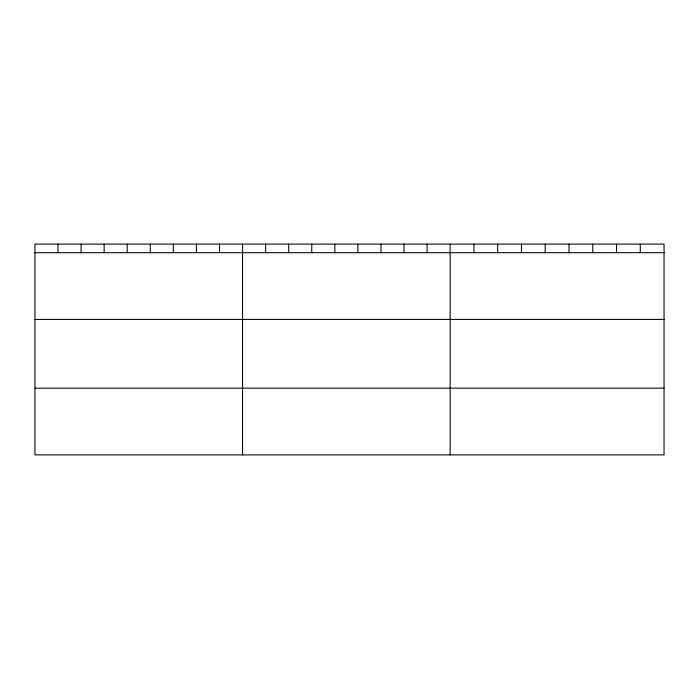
<?xml version="1.0" encoding="UTF-8"?>
<svg xmlns="http://www.w3.org/2000/svg" width="699" height="699" viewBox="0 0 699 699"><rect width="100%" height="100%" fill="white"/><g stroke="black" fill="none" stroke-linecap="round" stroke-linejoin="round"><path stroke-width="1.05" d="M664.05 319.417L664.05 244.108L34.95 244.108L34.95 454.892L664.05 454.892L664.05 319.417L34.95 319.417M34.95 252.697L664.05 252.697M34.95 388.163L664.05 388.163M640.284 244.108L640.284 252.697M616.518 244.108L616.518 252.697M592.752 244.108L592.752 252.697M568.986 244.108L568.986 252.697M545.22 244.108L545.22 252.697M521.454 244.108L521.454 252.697M497.688 244.108L497.688 252.697M473.922 244.108L473.922 252.697M450.156 244.108L450.156 454.892M427.089 244.108L427.089 252.697M404.022 244.108L404.022 252.697M380.955 244.108L380.955 252.697M357.888 244.108L357.888 252.697M334.821 244.108L334.821 252.697M311.754 244.108L311.754 252.697M288.687 244.108L288.687 252.697M265.62 244.108L265.62 252.697M242.553 244.108L242.553 454.892M219.486 244.108L219.486 252.697M196.419 244.108L196.419 252.697M173.352 244.108L173.352 252.697M150.285 244.108L150.285 252.697M127.218 244.108L127.218 252.697M104.151 244.108L104.151 252.697M81.084 244.108L81.084 252.697M58.017 244.108L58.017 252.697"/></g></svg>
